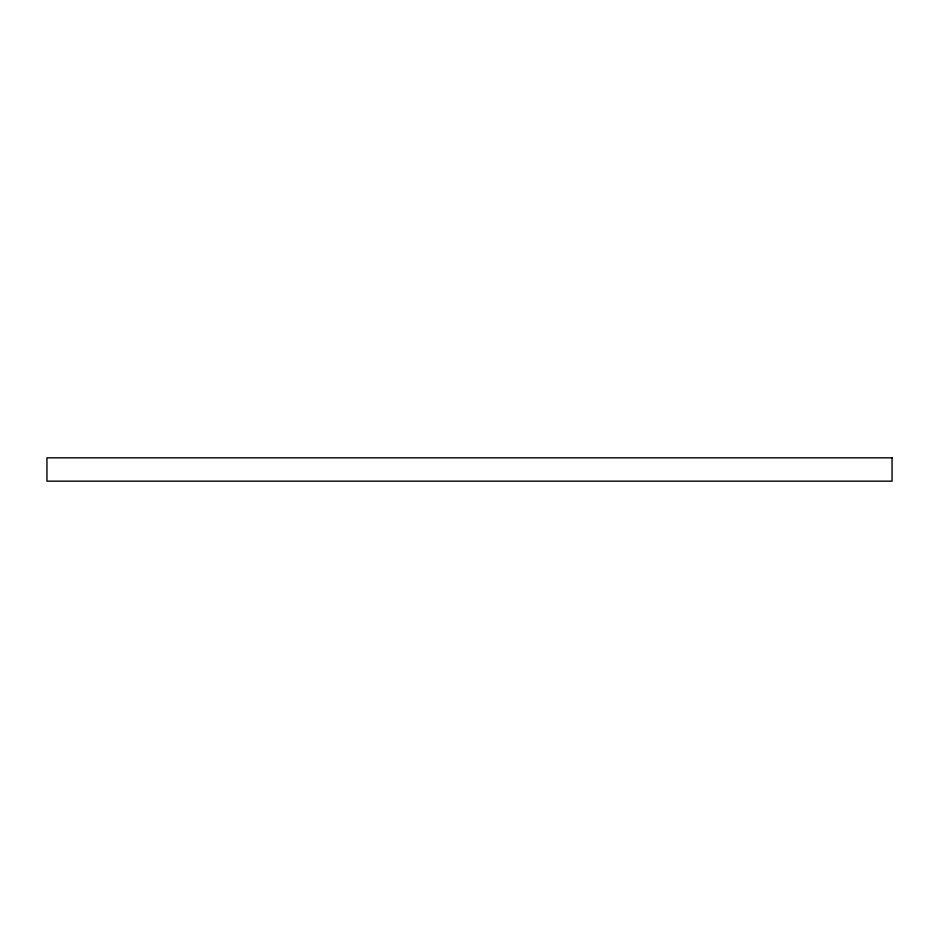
<?xml version="1.0" encoding="UTF-8"?>
<svg xmlns="http://www.w3.org/2000/svg" width="939" height="939" viewBox="0 0 939 939"><rect width="100%" height="100%" fill="white"/><g stroke="black" fill="none" stroke-linecap="round" stroke-linejoin="round"><path stroke-width="1.41" d="M892.05 457.833L46.95 457.833L46.95 481.167L892.05 481.167L892.05 457.833"/></g></svg>
